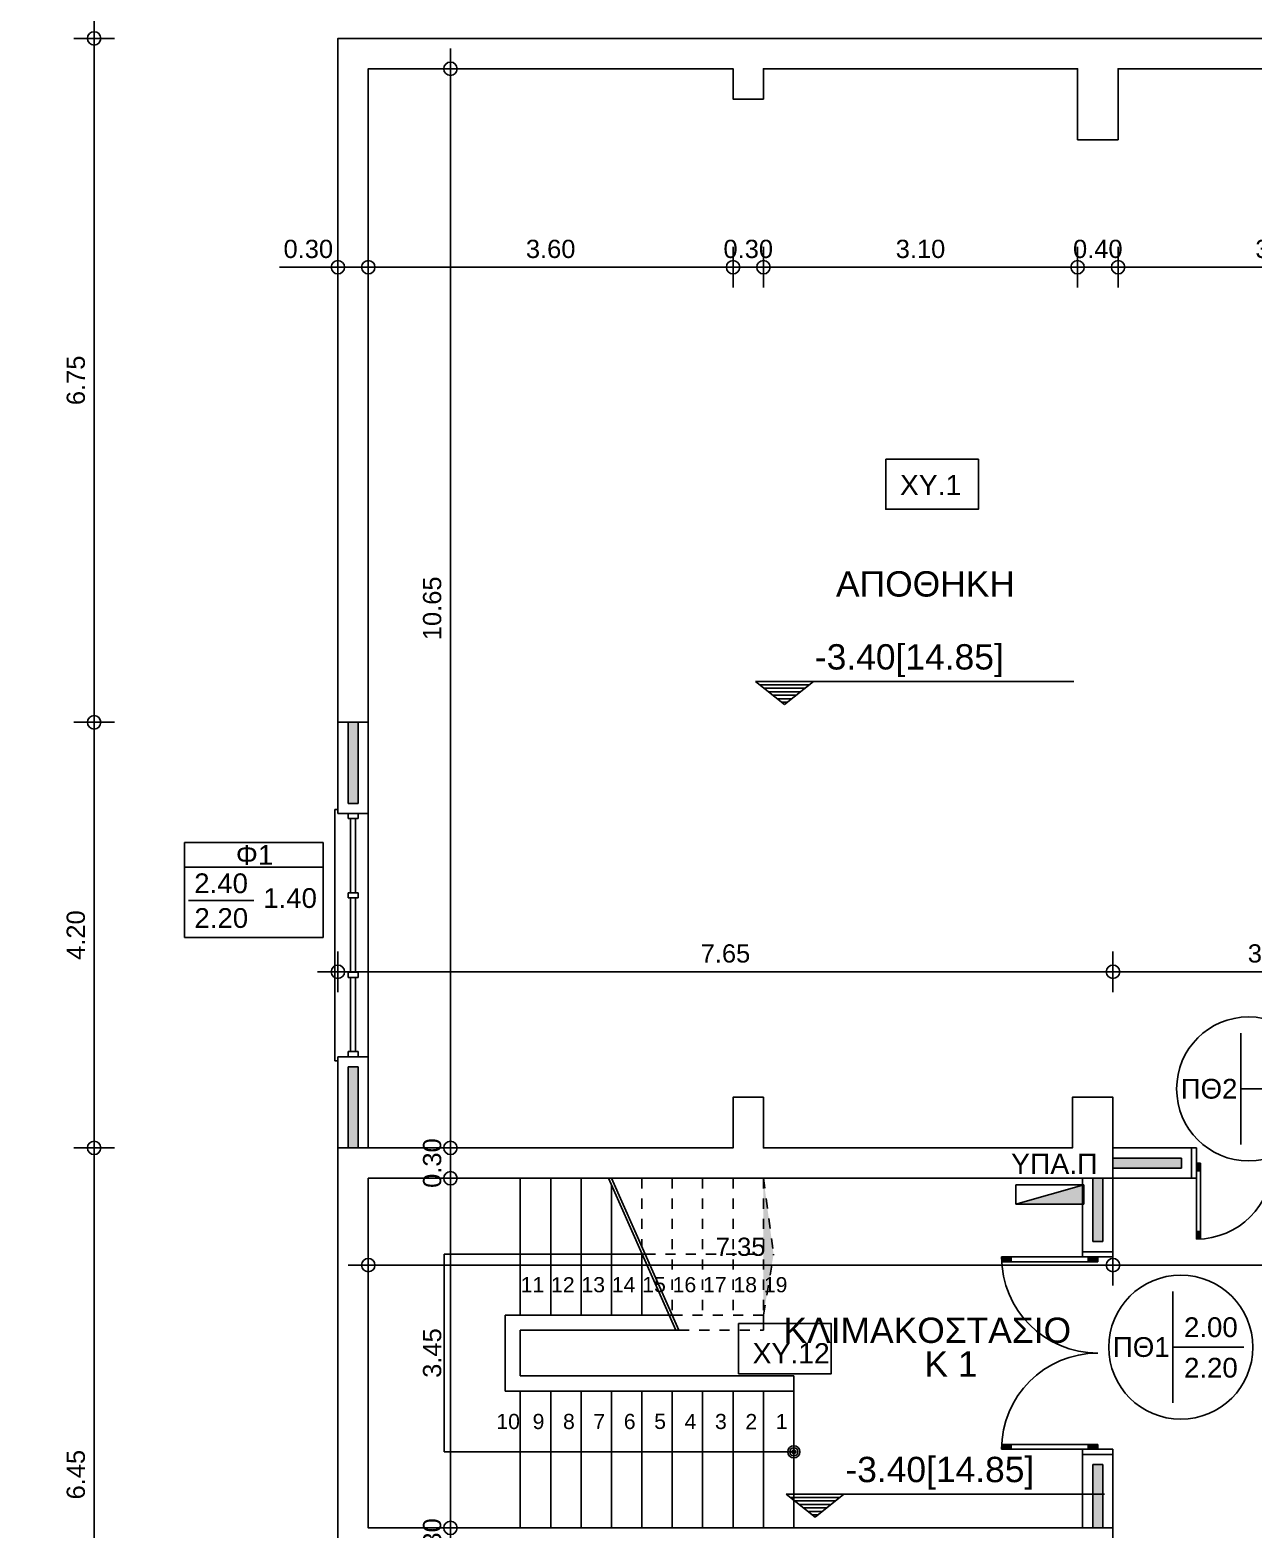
# Model space of a CAD drawing. Header units: metres. Extents: x -11 to 85, y -301 to 135.
# Drawn here: x 11.73 to 23.81, y -270.91 to -256.11 of the extents above; entities that cross this region are included whole.
import ezdxf
from ezdxf.enums import TextEntityAlignment as Align

# ---------------------------------------------------------------- set-up
doc = ezdxf.new("R2010")
doc.units = ezdxf.units.M
doc.header["$LTSCALE"] = 0.036
doc.header["$PDMODE"] = 2
doc.linetypes.add('HIDDEN', pattern=[0.375, 0.25, -0.125])
for name, color, linetype in [('arxitek ypogeio', 252, 'Continuous'), ('DIMBLK', 252, 'Continuous'), ('electext', 20, 'Continuous'), ('HLEK-SYMBOL', 3, 'Continuous'), ('HLEK_FL001_SYMBOLS', 230, 'Continuous'), ('Parathira', 252, 'Continuous')]:
    doc.layers.add(name, color=color, linetype=linetype)
doc.styles.add('COMU-N', font='arial.ttf')
doc.styles.get("Standard").update_dxf_attribs({"font": 'arial.ttf'})
doc.styles.add('W4MS2', font='W4MS2.shx')
doc.dimstyles.new('CADWDOT', dxfattribs={"dimscale": 0.1, "dimtxt": 1.8, "dimasz": 0.08, "dimexe": 2, "dimexo": 0, "dimgap": 0.09, "dimtad": 0, "dimrnd": 0.001, "dimzin": 0, "dimdsep": 46, "dimtxsty": 'Standard', "dimblk1": 'ARTDIM', "dimblk2": 'ARTDIM', "dimsah": 1, "dimcen": 0.09, "dimdle": 0.05, "dimse1": 1, "dimse2": 1, "dimadec": 0, "dimazin": 0, "dimtfac": 1, "dimtmove": 0, "dimatfit": 3, "dimldrblk": 'ARTDIM', "dimfxl": 2, "dimtvp": 0.9999, "dimtolj": 1, "dimtzin": 0, "dimarcsym": 0})

# ---------------------------------------------------------------- blocks, each defined once
blk = doc.blocks.new('ARTDIM')
at = {"layer": 'DIMBLK'}
for p, q in [((0, -24.9975), (0, 24.9975)), ((-24.9975, 0), (24.9975, 0))]:
    blk.add_line(p, q, dxfattribs=at)
blk.add_circle((0, 0), 8.25, dxfattribs=at)
blk = doc.blocks.new('*D1514')
at = {"layer": 'arxitek ypogeio', "color": 0, "lineweight": -2}
blk.add_line((9.674, -256.204), (9.674, -285.588), dxfattribs=at)
at = {"layer": 'Defpoints', "color": 0, "transparency": 16777216}
for p in [(13.507, -256.196), (9.674, -285.596), (13.507, -285.596)]:
    blk.add_point(p, dxfattribs=at)
at = {"layer": 'arxitek ypogeio', "color": 0, "lineweight": -2, "xscale": 0.008, "yscale": 0.008, "zscale": 0.008}
for p, rotation in [((9.674, -256.196), 90), ((9.674, -285.596), 270)]:
    blk.add_blockref('ARTDIM', p, dxfattribs=dict(at, rotation=rotation))
at = {"layer": 'arxitek ypogeio', "color": 0, "insert": (9.494, -270.896), "char_height": 0.18, "attachment_point": 5, "rotation": 90}
blk.add_mtext('\\A1;29.40', dxfattribs=at)
blk = doc.blocks.new('*D1515')
at = {"layer": 'arxitek ypogeio', "color": 0, "lineweight": -2}
for p, q in [((11.2, -256.196), (11.2, -255.621)), ((11.2, -256.488), (11.2, -256.204))]:
    blk.add_line(p, q, dxfattribs=at)
at = {"layer": 'Defpoints', "color": 0, "transparency": 16777216}
for p in [(11.2, -256.196), (13.807, -256.196), (13.807, -256.496)]:
    blk.add_point(p, dxfattribs=at)
at = {"layer": 'arxitek ypogeio', "color": 0, "lineweight": -2, "xscale": 0.008, "yscale": 0.008, "zscale": 0.008}
for p, rotation in [((11.2, -256.196), 90), ((11.2, -256.496), 270)]:
    blk.add_blockref('ARTDIM', p, dxfattribs=dict(at, rotation=rotation))
at = {"layer": 'arxitek ypogeio', "color": 0, "insert": (11.02, -255.904), "char_height": 0.18, "attachment_point": 5, "rotation": 90}
blk.add_mtext('\\A1;0.30', dxfattribs=at)
blk = doc.blocks.new('*D1516')
at = {"layer": 'arxitek ypogeio', "color": 0, "lineweight": -2}
blk.add_line((11.2, -256.504), (11.2, -260.088), dxfattribs=at)
at = {"layer": 'Defpoints', "color": 0, "transparency": 16777216}
for p in [(13.807, -256.496), (6.858, -260.096), (11.2, -260.096)]:
    blk.add_point(p, dxfattribs=at)
at = {"layer": 'arxitek ypogeio', "color": 0, "lineweight": -2, "xscale": 0.008, "yscale": 0.008, "zscale": 0.008}
for p, rotation in [((11.2, -256.496), 90), ((11.2, -260.096), 270)]:
    blk.add_blockref('ARTDIM', p, dxfattribs=dict(at, rotation=rotation))
at = {"layer": 'arxitek ypogeio', "color": 0, "insert": (11.02, -258.296), "char_height": 0.18, "attachment_point": 5, "rotation": 90}
blk.add_mtext('\\A1;3.60', dxfattribs=at)
blk = doc.blocks.new('*D1525')
at = {"layer": 'arxitek ypogeio', "color": 0, "lineweight": -2}
blk.add_line((12.368, -256.204), (12.368, -262.938), dxfattribs=at)
at = {"layer": 'Defpoints', "color": 0, "transparency": 16777216}
for p in [(13.507, -256.196), (12.368, -262.946), (13.507, -262.946)]:
    blk.add_point(p, dxfattribs=at)
at = {"layer": 'arxitek ypogeio', "color": 0, "lineweight": -2, "xscale": 0.008, "yscale": 0.008, "zscale": 0.008}
for p, rotation in [((12.368, -256.196), 90), ((12.368, -262.946), 270)]:
    blk.add_blockref('ARTDIM', p, dxfattribs=dict(at, rotation=rotation))
at = {"layer": 'arxitek ypogeio', "color": 0, "insert": (12.188, -259.571), "char_height": 0.18, "attachment_point": 5, "rotation": 90}
blk.add_mtext('\\A1;6.75', dxfattribs=at)
blk = doc.blocks.new('*D1526')
at = {"layer": 'arxitek ypogeio', "color": 0, "lineweight": -2}
blk.add_line((12.368, -262.954), (12.368, -267.138), dxfattribs=at)
at = {"layer": 'Defpoints', "color": 0, "transparency": 16777216}
for p in [(13.507, -262.946), (12.368, -267.146), (13.507, -267.146)]:
    blk.add_point(p, dxfattribs=at)
at = {"layer": 'arxitek ypogeio', "color": 0, "lineweight": -2, "xscale": 0.008, "yscale": 0.008, "zscale": 0.008}
for p, rotation in [((12.368, -262.946), 90), ((12.368, -267.146), 270)]:
    blk.add_blockref('ARTDIM', p, dxfattribs=dict(at, rotation=rotation))
at = {"layer": 'arxitek ypogeio', "color": 0, "insert": (12.188, -265.046), "char_height": 0.18, "attachment_point": 5, "rotation": 90}
blk.add_mtext('\\A1;4.20', dxfattribs=at)
blk = doc.blocks.new('*D1527')
at = {"layer": 'arxitek ypogeio', "color": 0, "lineweight": -2}
blk.add_line((12.368, -267.154), (12.368, -273.588), dxfattribs=at)
at = {"layer": 'Defpoints', "color": 0, "transparency": 16777216}
for p in [(13.507, -267.146), (12.368, -273.596), (13.507, -273.596)]:
    blk.add_point(p, dxfattribs=at)
at = {"layer": 'arxitek ypogeio', "color": 0, "lineweight": -2, "xscale": 0.008, "yscale": 0.008, "zscale": 0.008}
for p, rotation in [((12.368, -267.146), 90), ((12.368, -273.596), 270)]:
    blk.add_blockref('ARTDIM', p, dxfattribs=dict(at, rotation=rotation))
at = {"layer": 'arxitek ypogeio', "color": 0, "insert": (12.188, -270.371), "char_height": 0.18, "attachment_point": 5, "rotation": 90}
blk.add_mtext('\\A1;6.45', dxfattribs=at)
blk = doc.blocks.new('*D1550')
at = {"layer": 'arxitek ypogeio', "color": 0, "lineweight": -2}
for p, q in [((14.774, -258.455), (14.199, -258.455)), ((15.066, -258.455), (14.782, -258.455))]:
    blk.add_line(p, q, dxfattribs=at)
at = {"layer": 'Defpoints', "color": 0, "transparency": 16777216}
for p in [(14.774, -257.376), (15.074, -257.376), (14.774, -258.455)]:
    blk.add_point(p, dxfattribs=at)
at = {"layer": 'arxitek ypogeio', "color": 0, "lineweight": -2, "xscale": 0.008, "yscale": 0.008, "zscale": 0.008, "rotation": 180}
blk.add_blockref('ARTDIM', (14.774, -258.455), dxfattribs=at)
at = {"layer": 'arxitek ypogeio', "color": 0, "lineweight": -2, "xscale": 0.008, "yscale": 0.008, "zscale": 0.008}
blk.add_blockref('ARTDIM', (15.074, -258.455), dxfattribs=at)
at = {"layer": 'arxitek ypogeio', "color": 0, "insert": (14.482, -258.275), "char_height": 0.18, "attachment_point": 5}
blk.add_mtext('\\A1;0.30', dxfattribs=at)
blk = doc.blocks.new('*D1551')
at = {"layer": 'arxitek ypogeio', "color": 0, "lineweight": -2}
blk.add_line((15.082, -258.455), (18.666, -258.455), dxfattribs=at)
at = {"layer": 'Defpoints', "color": 0, "transparency": 16777216}
for p in [(15.074, -257.376), (18.674, -257.376), (18.674, -258.455)]:
    blk.add_point(p, dxfattribs=at)
at = {"layer": 'arxitek ypogeio', "color": 0, "lineweight": -2, "xscale": 0.008, "yscale": 0.008, "zscale": 0.008, "rotation": 180}
blk.add_blockref('ARTDIM', (15.074, -258.455), dxfattribs=at)
at = {"layer": 'arxitek ypogeio', "color": 0, "lineweight": -2, "xscale": 0.008, "yscale": 0.008, "zscale": 0.008}
blk.add_blockref('ARTDIM', (18.674, -258.455), dxfattribs=at)
at = {"layer": 'arxitek ypogeio', "color": 0, "insert": (16.874, -258.275), "char_height": 0.18, "attachment_point": 5}
blk.add_mtext('\\A1;3.60', dxfattribs=at)
blk = doc.blocks.new('*D1552')
at = {"layer": 'arxitek ypogeio', "color": 0, "lineweight": -2}
blk.add_line((18.682, -258.455), (18.966, -258.455), dxfattribs=at)
at = {"layer": 'Defpoints', "color": 0, "transparency": 16777216}
for p in [(18.674, -257.676), (18.974, -257.676), (18.974, -258.455)]:
    blk.add_point(p, dxfattribs=at)
at = {"layer": 'arxitek ypogeio', "color": 0, "lineweight": -2, "xscale": 0.008, "yscale": 0.008, "zscale": 0.008, "rotation": 180}
blk.add_blockref('ARTDIM', (18.674, -258.455), dxfattribs=at)
at = {"layer": 'arxitek ypogeio', "color": 0, "lineweight": -2, "xscale": 0.008, "yscale": 0.008, "zscale": 0.008}
blk.add_blockref('ARTDIM', (18.974, -258.455), dxfattribs=at)
at = {"layer": 'arxitek ypogeio', "color": 0, "insert": (18.824, -258.275), "char_height": 0.18, "attachment_point": 5}
blk.add_mtext('\\A1;0.30', dxfattribs=at)
blk = doc.blocks.new('*D1553')
at = {"layer": 'arxitek ypogeio', "color": 0, "lineweight": -2}
blk.add_line((18.982, -258.455), (22.066, -258.455), dxfattribs=at)
at = {"layer": 'Defpoints', "color": 0, "transparency": 16777216}
for p in [(18.974, -257.676), (22.074, -257.726), (22.074, -258.455)]:
    blk.add_point(p, dxfattribs=at)
at = {"layer": 'arxitek ypogeio', "color": 0, "lineweight": -2, "xscale": 0.008, "yscale": 0.008, "zscale": 0.008, "rotation": 180}
blk.add_blockref('ARTDIM', (18.974, -258.455), dxfattribs=at)
at = {"layer": 'arxitek ypogeio', "color": 0, "lineweight": -2, "xscale": 0.008, "yscale": 0.008, "zscale": 0.008}
blk.add_blockref('ARTDIM', (22.074, -258.455), dxfattribs=at)
at = {"layer": 'arxitek ypogeio', "color": 0, "insert": (20.524, -258.275), "char_height": 0.18, "attachment_point": 5}
blk.add_mtext('\\A1;3.10', dxfattribs=at)
blk = doc.blocks.new('*D1554')
at = {"layer": 'arxitek ypogeio', "color": 0, "lineweight": -2}
blk.add_line((22.082, -258.455), (22.466, -258.455), dxfattribs=at)
at = {"layer": 'Defpoints', "color": 0, "transparency": 16777216}
for p in [(22.074, -258.076), (22.474, -258.076), (22.474, -258.455)]:
    blk.add_point(p, dxfattribs=at)
at = {"layer": 'arxitek ypogeio', "color": 0, "lineweight": -2, "xscale": 0.008, "yscale": 0.008, "zscale": 0.008, "rotation": 180}
blk.add_blockref('ARTDIM', (22.074, -258.455), dxfattribs=at)
at = {"layer": 'arxitek ypogeio', "color": 0, "lineweight": -2, "xscale": 0.008, "yscale": 0.008, "zscale": 0.008}
blk.add_blockref('ARTDIM', (22.474, -258.455), dxfattribs=at)
at = {"layer": 'arxitek ypogeio', "color": 0, "insert": (22.274, -258.275), "char_height": 0.18, "attachment_point": 5}
blk.add_mtext('\\A1;0.40', dxfattribs=at)
blk = doc.blocks.new('*D1555')
at = {"layer": 'arxitek ypogeio', "color": 0, "lineweight": -2}
blk.add_line((22.482, -258.455), (25.666, -258.455), dxfattribs=at)
at = {"layer": 'Defpoints', "color": 0, "transparency": 16777216}
for p in [(22.474, -257.726), (25.674, -257.726), (25.674, -258.455)]:
    blk.add_point(p, dxfattribs=at)
at = {"layer": 'arxitek ypogeio', "color": 0, "lineweight": -2, "xscale": 0.008, "yscale": 0.008, "zscale": 0.008, "rotation": 180}
blk.add_blockref('ARTDIM', (22.474, -258.455), dxfattribs=at)
at = {"layer": 'arxitek ypogeio', "color": 0, "lineweight": -2, "xscale": 0.008, "yscale": 0.008, "zscale": 0.008}
blk.add_blockref('ARTDIM', (25.674, -258.455), dxfattribs=at)
at = {"layer": 'arxitek ypogeio', "color": 0, "insert": (24.074, -258.275), "char_height": 0.18, "attachment_point": 5}
blk.add_mtext('\\A1;3.20', dxfattribs=at)
blk = doc.blocks.new('*D1561')
at = {"layer": 'arxitek ypogeio', "color": 0, "lineweight": -2}
blk.add_line((15.885, -256.504), (15.885, -267.138), dxfattribs=at)
at = {"layer": 'Defpoints', "color": 0, "transparency": 16777216}
for p in [(15.074, -256.496), (15.074, -267.146), (15.885, -267.146)]:
    blk.add_point(p, dxfattribs=at)
at = {"layer": 'arxitek ypogeio', "color": 0, "lineweight": -2, "xscale": 0.008, "yscale": 0.008, "zscale": 0.008}
for p, rotation in [((15.885, -256.496), 90), ((15.885, -267.146), 270)]:
    blk.add_blockref('ARTDIM', p, dxfattribs=dict(at, rotation=rotation))
at = {"layer": 'arxitek ypogeio', "color": 0, "insert": (15.705, -261.821), "char_height": 0.18, "attachment_point": 5, "rotation": 90}
blk.add_mtext('\\A1;10.65', dxfattribs=at)
blk = doc.blocks.new('*D1563')
at = {"layer": 'arxitek ypogeio', "color": 0, "lineweight": -2}
blk.add_line((14.782, -265.408), (22.416, -265.408), dxfattribs=at)
at = {"layer": 'Defpoints', "color": 0, "transparency": 16777216}
for p in [(22.424, -265.408), (14.774, -266.277), (22.424, -266.277)]:
    blk.add_point(p, dxfattribs=at)
at = {"layer": 'arxitek ypogeio', "color": 0, "lineweight": -2, "xscale": 0.008, "yscale": 0.008, "zscale": 0.008, "rotation": 180}
blk.add_blockref('ARTDIM', (14.774, -265.408), dxfattribs=at)
at = {"layer": 'arxitek ypogeio', "color": 0, "lineweight": -2, "xscale": 0.008, "yscale": 0.008, "zscale": 0.008}
blk.add_blockref('ARTDIM', (22.424, -265.408), dxfattribs=at)
at = {"layer": 'arxitek ypogeio', "color": 0, "insert": (18.599, -265.228), "char_height": 0.18, "attachment_point": 5}
blk.add_mtext('\\A1;7.65', dxfattribs=at)
blk = doc.blocks.new('*D1564')
at = {"layer": 'arxitek ypogeio', "color": 0, "lineweight": -2}
blk.add_line((22.432, -265.408), (25.566, -265.408), dxfattribs=at)
at = {"layer": 'Defpoints', "color": 0, "transparency": 16777216}
for p in [(25.574, -265.408), (22.424, -266.277), (25.574, -266.277)]:
    blk.add_point(p, dxfattribs=at)
at = {"layer": 'arxitek ypogeio', "color": 0, "lineweight": -2, "xscale": 0.008, "yscale": 0.008, "zscale": 0.008, "rotation": 180}
blk.add_blockref('ARTDIM', (22.424, -265.408), dxfattribs=at)
at = {"layer": 'arxitek ypogeio', "color": 0, "lineweight": -2, "xscale": 0.008, "yscale": 0.008, "zscale": 0.008}
blk.add_blockref('ARTDIM', (25.574, -265.408), dxfattribs=at)
at = {"layer": 'arxitek ypogeio', "color": 0, "insert": (23.999, -265.228), "char_height": 0.18, "attachment_point": 5}
blk.add_mtext('\\A1;3.15', dxfattribs=at)
blk = doc.blocks.new('*D1574')
at = {"layer": 'arxitek ypogeio', "color": 0, "lineweight": -2}
blk.add_line((15.082, -268.303), (22.416, -268.303), dxfattribs=at)
at = {"layer": 'Defpoints', "color": 0, "transparency": 16777216}
for p in [(15.074, -267.446), (22.424, -267.446), (22.424, -268.303)]:
    blk.add_point(p, dxfattribs=at)
at = {"layer": 'arxitek ypogeio', "color": 0, "lineweight": -2, "xscale": 0.008, "yscale": 0.008, "zscale": 0.008, "rotation": 180}
blk.add_blockref('ARTDIM', (15.074, -268.303), dxfattribs=at)
at = {"layer": 'arxitek ypogeio', "color": 0, "lineweight": -2, "xscale": 0.008, "yscale": 0.008, "zscale": 0.008}
blk.add_blockref('ARTDIM', (22.424, -268.303), dxfattribs=at)
at = {"layer": 'arxitek ypogeio', "color": 0, "insert": (18.749, -268.123), "char_height": 0.18, "attachment_point": 5}
blk.add_mtext('\\A1;7.35', dxfattribs=at)
blk = doc.blocks.new('*D1575')
at = {"layer": 'arxitek ypogeio', "color": 0, "lineweight": -2}
blk.add_line((22.432, -268.303), (26.166, -268.303), dxfattribs=at)
at = {"layer": 'Defpoints', "color": 0, "transparency": 16777216}
for p in [(22.424, -267.446), (26.174, -267.446), (26.174, -268.303)]:
    blk.add_point(p, dxfattribs=at)
at = {"layer": 'arxitek ypogeio', "color": 0, "lineweight": -2, "xscale": 0.008, "yscale": 0.008, "zscale": 0.008, "rotation": 180}
blk.add_blockref('ARTDIM', (22.424, -268.303), dxfattribs=at)
at = {"layer": 'arxitek ypogeio', "color": 0, "lineweight": -2, "xscale": 0.008, "yscale": 0.008, "zscale": 0.008}
blk.add_blockref('ARTDIM', (26.174, -268.303), dxfattribs=at)
at = {"layer": 'arxitek ypogeio', "color": 0, "insert": (24.299, -268.123), "char_height": 0.18, "attachment_point": 5}
blk.add_mtext('\\A1;3.75', dxfattribs=at)
blk = doc.blocks.new('*D1576')
at = {"layer": 'arxitek ypogeio', "color": 0, "lineweight": -2}
blk.add_line((15.885, -267.438), (15.885, -267.154), dxfattribs=at)
at = {"layer": 'Defpoints', "color": 0, "transparency": 16777216}
for p in [(15.074, -267.146), (15.885, -267.146), (15.074, -267.446)]:
    blk.add_point(p, dxfattribs=at)
at = {"layer": 'arxitek ypogeio', "color": 0, "lineweight": -2, "xscale": 0.008, "yscale": 0.008, "zscale": 0.008}
for p, rotation in [((15.885, -267.146), 90), ((15.885, -267.446), 270)]:
    blk.add_blockref('ARTDIM', p, dxfattribs=dict(at, rotation=rotation))
at = {"layer": 'arxitek ypogeio', "color": 0, "insert": (15.705, -267.296), "char_height": 0.18, "attachment_point": 5, "rotation": 90}
blk.add_mtext('\\A1;0.30', dxfattribs=at)
blk = doc.blocks.new('*D1577')
at = {"layer": 'arxitek ypogeio', "color": 0, "lineweight": -2}
blk.add_line((15.885, -267.454), (15.885, -270.888), dxfattribs=at)
at = {"layer": 'Defpoints', "color": 0, "transparency": 16777216}
for p in [(15.074, -267.446), (15.074, -270.896), (15.885, -270.896)]:
    blk.add_point(p, dxfattribs=at)
at = {"layer": 'arxitek ypogeio', "color": 0, "lineweight": -2, "xscale": 0.008, "yscale": 0.008, "zscale": 0.008}
for p, rotation in [((15.885, -267.446), 90), ((15.885, -270.896), 270)]:
    blk.add_blockref('ARTDIM', p, dxfattribs=dict(at, rotation=rotation))
at = {"layer": 'arxitek ypogeio', "color": 0, "insert": (15.705, -269.171), "char_height": 0.18, "attachment_point": 5, "rotation": 90}
blk.add_mtext('\\A1;3.45', dxfattribs=at)
blk = doc.blocks.new('*D1578')
at = {"layer": 'arxitek ypogeio', "color": 0, "lineweight": -2}
blk.add_line((15.885, -270.904), (15.885, -271.188), dxfattribs=at)
at = {"layer": 'Defpoints', "color": 0, "transparency": 16777216}
for p in [(15.074, -270.896), (15.074, -271.196), (15.885, -271.196)]:
    blk.add_point(p, dxfattribs=at)
at = {"layer": 'arxitek ypogeio', "color": 0, "lineweight": -2, "xscale": 0.008, "yscale": 0.008, "zscale": 0.008}
for p, rotation in [((15.885, -270.896), 90), ((15.885, -271.196), 270)]:
    blk.add_blockref('ARTDIM', p, dxfattribs=dict(at, rotation=rotation))
at = {"layer": 'arxitek ypogeio', "color": 0, "insert": (15.705, -271.046), "char_height": 0.18, "attachment_point": 5, "rotation": 90}
blk.add_mtext('\\A1;0.30', dxfattribs=at)
blk = doc.blocks.new('*D1603')
at = {"layer": 'arxitek ypogeio', "color": 0, "lineweight": -2}
blk.add_line((25.057, -267.454), (25.057, -281.383), dxfattribs=at)
at = {"layer": 'Defpoints', "color": 0, "transparency": 16777216}
for p in [(24.024, -267.446), (23.416, -281.391), (25.057, -281.391)]:
    blk.add_point(p, dxfattribs=at)
at = {"layer": 'arxitek ypogeio', "color": 0, "lineweight": -2, "xscale": 0.008, "yscale": 0.008, "zscale": 0.008}
for p, rotation in [((25.057, -267.446), 90), ((25.057, -281.391), 270)]:
    blk.add_blockref('ARTDIM', p, dxfattribs=dict(at, rotation=rotation))
at = {"layer": 'arxitek ypogeio', "color": 0, "insert": (24.874, -274.418), "char_height": 0.18, "attachment_point": 5, "rotation": 90}
blk.add_mtext('\\A1;13.95', dxfattribs=at)
blk = doc.blocks.new('A$C0F035EE8')
at = {"layer": 'Parathira'}
for p, q in [((-0.3, 0), (-0.3, -0.05)), ((0, -0.05), (0, 0)), ((-1.1, -0.05), (-0.15, -0.05)), ((-1.005, -0.059), (-1.1, -0.059)), ((-1.005, -0.069), (-1.1, -0.069)), ((-1.005, -0.079), (-1.1, -0.079)), ((-1.005, -0.088), (-1.099, -0.088)), ((-0.15, -0.098), (-1.099, -0.098)), ((-1.005, -0.098), (-1.005, -0.05)), ((-0.3, -0.05), (0, -0.05)), ((-0.245, -0.098), (-0.245, -0.05)), ((-0.15, -0.059), (-0.245, -0.059)), ((-0.15, -0.069), (-0.245, -0.069)), ((-0.15, -0.079), (-0.245, -0.079)), ((-0.15, -0.088), (-0.245, -0.088)), ((-0.15, -0.05), (-0.15, -0.098)), ((-1.005, -1.922), (-1.1, -1.922)), ((-0.15, -1.903), (-1.099, -1.903)), ((-1.005, -1.912), (-1.099, -1.912)), ((-1.005, -1.903), (-1.005, -1.95)), ((-0.245, -1.903), (-0.245, -1.95)), ((-0.15, -1.912), (-0.245, -1.912)), ((-0.15, -1.922), (-0.245, -1.922)), ((-0.15, -1.95), (-0.15, -1.903)), ((-1.005, -1.931), (-1.1, -1.931)), ((-1.005, -1.941), (-1.1, -1.941)), ((-1.1, -1.95), (-0.15, -1.95)), ((-0.3, -2), (-0.3, -1.95)), ((-0.3, -1.95), (0, -1.95)), ((-0.15, -1.931), (-0.245, -1.931)), ((-0.15, -1.941), (-0.245, -1.941)), ((0, -1.95), (0, -2))]:
    blk.add_line(p, q, dxfattribs=at)
for centre, start, end in [((-0.15, -0.05), 180, 270), ((-0.15, -1.95), 90, 180)]:
    blk.add_arc(centre, 0.95, start, end, dxfattribs=at)
blk = doc.blocks.new('A$C52D13D70')
at = {"layer": 'Parathira'}
for p, q in [((-0.33, 0.04), (-0.33, -2.44)), ((-0.3, 0.04), (-0.33, 0.04)), ((-0.1, 0), (-0.2, 0)), ((-0.2, 0), (-0.2, -0.05)), ((-0.1, -0.05), (-0.1, 0)), ((0, 0), (0, -2.4)), ((-0.2, -0.05), (-0.1, -0.05)), ((-0.175, -0.05), (-0.175, -0.783)), ((-0.125, -0.05), (-0.125, -0.783)), ((-0.1, -0.783), (-0.2, -0.783)), ((-0.2, -0.783), (-0.2, -0.833)), ((-0.2, -0.833), (-0.1, -0.833)), ((-0.175, -0.833), (-0.175, -1.567)), ((-0.125, -0.833), (-0.125, -1.567)), ((-0.1, -0.833), (-0.1, -0.783)), ((-0.1, -1.567), (-0.2, -1.567)), ((-0.2, -1.567), (-0.2, -1.617)), ((-0.2, -1.617), (-0.1, -1.617)), ((-0.175, -1.617), (-0.175, -2.35)), ((-0.125, -1.617), (-0.125, -2.35)), ((-0.1, -1.617), (-0.1, -1.567)), ((-0.1, -2.35), (-0.2, -2.35)), ((-0.2, -2.35), (-0.2, -2.4)), ((-0.1, -2.4), (-0.1, -2.35)), ((-0.33, -2.44), (-0.3, -2.44)), ((-0.2, -2.4), (-0.1, -2.4))]:
    blk.add_line(p, q, dxfattribs=at)
blk = doc.blocks.new('A$C31B96D1E')
at = {"layer": 'Parathira'}
for p, q in [((0.05, 0.6), (0.05, -0.15)), ((0.057, 0.525), (0.057, 0.6)), ((0.065, 0.525), (0.065, 0.6)), ((0.072, 0.525), (0.072, 0.6)), ((0.08, 0.525), (0.08, 0.599)), ((0.087, -0.15), (0.087, 0.599)), ((1.512, -0.15), (1.512, 0.599)), ((1.52, 0.525), (1.52, 0.599)), ((1.527, 0.525), (1.527, 0.6)), ((1.535, 0.525), (1.535, 0.6)), ((1.542, 0.525), (1.542, 0.6)), ((1.55, 0.6), (1.55, -0.15)), ((0.087, 0.525), (0.05, 0.525)), ((1.512, 0.525), (1.55, 0.525)), ((0, 0), (0.05, 0)), ((0.05, 0), (0.05, -0.3)), ((1.6, 0), (1.55, 0)), ((1.55, 0), (1.55, -0.3)), ((0.087, -0.075), (0.05, -0.075)), ((0.057, -0.15), (0.057, -0.075)), ((0.065, -0.15), (0.065, -0.075)), ((0.072, -0.15), (0.072, -0.075)), ((0.08, -0.15), (0.08, -0.075)), ((1.512, -0.075), (1.55, -0.075)), ((1.52, -0.15), (1.52, -0.075)), ((1.527, -0.15), (1.527, -0.075)), ((1.535, -0.15), (1.535, -0.075)), ((1.542, -0.15), (1.542, -0.075)), ((0.05, -0.15), (0.087, -0.15)), ((1.55, -0.15), (1.512, -0.15)), ((0.05, -0.3), (0, -0.3)), ((1.55, -0.3), (1.6, -0.3))]:
    blk.add_line(p, q, dxfattribs=at)
for centre, start, end in [((0.05, -0.15), 0, 90), ((1.55, -0.15), 90, 180)]:
    blk.add_arc(centre, 0.75, start, end, dxfattribs=at)
blk = doc.blocks.new('gJ6_a28')
at = {"layer": 'HLEK-SYMBOL', "color": 0, "linetype": 'Continuous'}
for p, q in [((-0.67, 0), (-0.67, 0.19)), ((-0.67, 0.19), (0, 0.19)), ((-0.67, 0), (0, 0.19)), ((0, 0.19), (0, 0)), ((-0.67, 0), (0, 0))]:
    blk.add_line(p, q, dxfattribs=at)
at = {"layer": 'HLEK-SYMBOL', "color": 0}
blk.add_solid([(-0.67, 0.19), (0, 0.19), (-0.67, 0)], dxfattribs=at)
at = {"layer": 'HLEK-SYMBOL', "color": 0, "style": 'W4MS2', "flags": 8}
blk.add_attdef('NODE_NUMBER', (0.018, 0.091), '', height=0.1, dxfattribs=at)
blk.add_attdef('NODE_NUMBER', (0.018, 0.091), '', height=0.1, dxfattribs=at)

msp = doc.modelspace()

# ---------------------------------------------------------------- hatches: boundary and pattern name
at = {"layer": 'arxitek ypogeio'}
for points in [[(14.974, -262.946), (14.874, -262.946), (14.874, -263.746), (14.974, -263.746)], [(14.974, -266.346), (14.874, -266.346), (14.874, -267.146), (14.974, -267.146)], [(23.099, -267.246), (22.424, -267.246), (22.424, -267.346), (23.099, -267.346)], [(22.324, -267.446), (22.224, -267.446), (22.224, -268.071), (22.324, -268.071)]]:
    msp.add_hatch(color=256, dxfattribs=at).paths.add_polyline_path(points)
at = {"layer": 'arxitek ypogeio', "linetype": 'HIDDEN'}
h = msp.add_hatch(color=256, dxfattribs=at)
h.paths.add_polyline_path([(18.974, -268.796), (19.074, -268.196), (18.974, -267.446)])
h.paths.add_polyline_path([(18.953, -268.608), (19.235, -268.608), (19.235, -268.383), (18.953, -268.383)], flags=9)
at = {"layer": 'arxitek ypogeio'}
h = msp.add_hatch(color=256, dxfattribs=at)
h.paths.add_polyline_path([(22.324, -270.271), (22.224, -270.271), (22.224, -270.467), (22.324, -270.467)])
h.paths.add_polyline_path([(22.324, -270.467), (22.224, -270.467), (22.224, -270.896), (22.324, -270.896)])

# ---------------------------------------------------------------- linework, layer by layer
for p, q in [((18.897, -262.542), (19.182, -262.77)), ((18.897, -262.542), (22.038, -262.542)), ((18.94, -262.576), (19.424, -262.576)), ((19.182, -262.77), (19.467, -262.542)), ((18.982, -262.61), (19.381, -262.61)), ((19.025, -262.644), (19.339, -262.644)), ((19.068, -262.678), (19.296, -262.678)), ((19.111, -262.713), (19.253, -262.713)), ((19.153, -262.747), (19.21, -262.747)), ((14.774, -263.846), (14.774, -262.946)), ((14.874, -263.746), (14.874, -262.946)), ((14.974, -263.746), (14.974, -262.946)), ((15.074, -263.846), (15.074, -262.946)), ((14.874, -263.746), (14.974, -263.746)), ((14.774, -263.846), (15.074, -263.846)), ((13.26, -265.069), (13.26, -264.131)), ((13.26, -264.131), (14.627, -264.131)), ((14.627, -264.131), (14.627, -265.069)), ((14.627, -264.377), (13.26, -264.377)), ((13.299, -264.703), (13.945, -264.703)), ((14.627, -265.069), (13.26, -265.069)), ((23.685, -266.014), (23.685, -267.114)), ((14.774, -267.146), (14.774, -266.246)), ((14.774, -266.246), (15.074, -266.246)), ((15.074, -267.146), (15.074, -266.246)), ((14.874, -266.346), (14.974, -266.346)), ((14.874, -267.146), (14.874, -266.346)), ((14.974, -267.146), (14.974, -266.346)), ((23.685, -266.564), (24.385, -266.564)), ((22.424, -267.146), (23.199, -267.146)), ((23.199, -267.146), (23.199, -267.446)), ((22.424, -267.246), (23.099, -267.246)), ((23.099, -267.246), (23.099, -267.346)), ((16.574, -267.446), (16.574, -268.796)), ((16.874, -267.446), (16.874, -268.796)), ((17.174, -267.446), (17.174, -268.796)), ((17.444, -267.446), (18.11, -268.946)), ((17.474, -267.446), (18.14, -268.946)), ((22.124, -268.171), (22.124, -267.446)), ((22.224, -268.071), (22.224, -267.446)), ((22.324, -268.071), (22.324, -267.446)), ((22.424, -267.346), (23.099, -267.346)), ((22.424, -267.446), (23.199, -267.446)), ((22.424, -268.171), (22.424, -267.446)), ((17.474, -267.513), (17.474, -268.796)), ((22.324, -268.071), (22.224, -268.071)), ((15.824, -270.146), (15.824, -268.196)), ((15.824, -268.196), (17.807, -268.196)), ((17.774, -268.188), (17.774, -268.796)), ((22.424, -268.171), (22.124, -268.171)), ((23.015, -268.563), (23.015, -269.663)), ((16.424, -269.546), (16.424, -268.796)), ((16.424, -268.796), (18.074, -268.796)), ((18.974, -268.946), (18.974, -268.796)), ((16.574, -269.396), (16.574, -268.946)), ((16.574, -268.946), (18.14, -268.946)), ((23.015, -269.113), (23.715, -269.113)), ((19.274, -269.396), (16.574, -269.396)), ((19.274, -269.396), (19.274, -269.546)), ((19.274, -269.546), (16.424, -269.546)), ((16.574, -270.896), (16.574, -269.546)), ((16.874, -270.896), (16.874, -269.546)), ((17.174, -270.896), (17.174, -269.546)), ((17.474, -270.896), (17.474, -269.546)), ((17.774, -270.896), (17.774, -269.546)), ((18.074, -270.896), (18.074, -269.546)), ((18.374, -270.896), (18.374, -269.546)), ((18.674, -270.896), (18.674, -269.546)), ((18.974, -270.896), (18.974, -269.546)), ((19.274, -270.896), (19.274, -269.546)), ((19.274, -270.146), (15.824, -270.146)), ((22.124, -270.896), (22.124, -270.171)), ((22.424, -270.171), (22.124, -270.171)), ((22.324, -270.271), (22.224, -270.271)), ((22.224, -270.896), (22.224, -270.271)), ((22.324, -270.896), (22.324, -270.271)), ((22.424, -270.896), (22.424, -270.171)), ((19.198, -270.562), (19.483, -270.79)), ((19.198, -270.562), (22.34, -270.562)), ((19.483, -270.79), (19.768, -270.562)), ((19.241, -270.596), (19.726, -270.596)), ((19.284, -270.63), (19.683, -270.63)), ((19.327, -270.664), (19.64, -270.664)), ((19.369, -270.698), (19.597, -270.698)), ((19.412, -270.733), (19.555, -270.733)), ((19.455, -270.767), (19.512, -270.767))]:
    msp.add_line(p, q, dxfattribs=at)
at = {"layer": 'arxitek ypogeio', "linetype": 'HIDDEN'}
for p, q in [((17.774, -267.446), (17.774, -268.121)), ((18.074, -267.446), (18.074, -268.796)), ((18.374, -267.446), (18.374, -268.796)), ((18.674, -267.446), (18.674, -268.796)), ((18.974, -267.446), (18.974, -268.796)), ((18.974, -267.446), (19.074, -268.196)), ((17.807, -268.196), (18.974, -268.196)), ((18.974, -268.796), (19.074, -268.196)), ((18.074, -268.796), (18.974, -268.796)), ((18.14, -268.946), (18.974, -268.946))]:
    msp.add_line(p, q, dxfattribs=at)
at = {"layer": 'arxitek ypogeio'}
for points in [[(14.774, -262.946), (14.774, -256.196), (26.074, -256.196), (26.074, -257.196), (25.674, -257.196), (25.674, -256.496), (22.474, -256.496), (22.474, -257.196), (22.074, -257.196), (22.074, -256.496), (18.974, -256.496), (18.974, -256.796), (18.674, -256.796), (18.674, -256.496), (15.074, -256.496), (15.074, -262.946)], [(14.774, -273.596), (14.774, -267.146), (18.674, -267.146), (18.674, -266.646), (18.974, -266.646), (18.974, -267.146), (22.024, -267.146), (22.024, -266.646), (22.424, -266.646), (22.424, -267.446), (15.074, -267.446), (15.074, -270.896), (22.424, -270.896), (22.424, -272.396), (22.124, -272.396), (22.124, -271.196), (18.974, -271.196), (18.974, -271.496), (18.674, -271.496), (18.674, -271.196), (15.074, -271.196), (15.074, -273.596)]]:
    msp.add_lwpolyline(points, close=True, dxfattribs=at)
for centre, radius in [((23.763, -266.564), 0.711), ((23.093, -269.113), 0.711), ((19.274, -270.146), 0.06), ((19.274, -270.146), 0.04), ((19.274, -270.146), 0.02), ((19.274, -270.146), 0.01)]:
    msp.add_circle(centre, radius, dxfattribs=at)
at = {"layer": 'electext'}
for points in [[(20.181, -260.349), (21.095, -260.349), (21.095, -260.844), (20.181, -260.844)], [(18.729, -268.88), (19.644, -268.88), (19.644, -269.375), (18.729, -269.375)]]:
    msp.add_lwpolyline(points, close=True, dxfattribs=at)

# ---------------------------------------------------------------- block references
at = {"layer": 'arxitek ypogeio'}
for name, p in [('A$C52D13D70', (15.074, -263.846)), ('A$C0F035EE8', (22.424, -268.171))]:
    msp.add_blockref(name, p, dxfattribs=at)
at = {"layer": 'arxitek ypogeio', "xscale": -1, "rotation": 180}
msp.add_blockref('A$C31B96D1E', (23.199, -267.446), dxfattribs=at)
at = {"layer": 'HLEK_FL001_SYMBOLS', "rotation": 180}
msp.add_blockref('gJ6_a28', (21.465, -267.51), dxfattribs=at)

# ---------------------------------------------------------------- texts
at = {"layer": 'arxitek ypogeio', "style": 'COMU-N'}
for s, height, p in [('ΑΠΟΘΗΚΗ', 0.25, (19.69, -261.705)), ('Φ1', 0.195, (13.767, -264.352)), ('2.40', 0.195, (13.356, -264.632)), ('1.40', 0.195, (14.037, -264.778)), ('2.20', 0.195, (13.358, -264.975)), ('ΚΛΙΜΑΚΟΣΤΑΣΙΟ', 0.25, (19.172, -269.071)), ('K 1', 0.25, (20.563, -269.404))]:
    msp.add_text(s, height=height, dxfattribs=at).set_placement(p)
for s, p in [('11', (16.694, -268.496)), ('12', (16.994, -268.496)), ('13', (17.294, -268.496)), ('14', (17.594, -268.496)), ('15', (17.894, -268.496)), ('16', (18.194, -268.496)), ('17', (18.494, -268.496)), ('18', (18.794, -268.496)), ('19', (19.094, -268.496)), ('10', (16.454, -269.846)), ('9', (16.754, -269.846)), ('8', (17.054, -269.846)), ('7', (17.354, -269.846)), ('6', (17.654, -269.846)), ('5', (17.954, -269.846)), ('4', (18.254, -269.846)), ('3', (18.554, -269.846)), ('2', (18.854, -269.846)), ('1', (19.154, -269.846))]:
    msp.add_text(s, height=0.15, dxfattribs=at).set_placement(p, align=Align.MIDDLE)
for p in [(19.482, -262.425), (19.783, -270.445)]:
    msp.add_attdef('-3.40[14.85]', p, '±0.00', height=0.25, dxfattribs=at)
for tag, text, p in [('ΠΘ2', '2.20', (23.372, -266.66)), ('2.00', '0.90', (23.39, -269.013)), ('ΠΘ1', '2.20', (22.703, -269.209)), ('2.20', '2.20', (23.39, -269.413))]:
    msp.add_attdef(tag, text=text, height=0.195, dxfattribs=at).set_placement(p, align=Align.CENTER)
at = {"layer": 'electext', "style": 'COMU-N'}
for s, p in [('ΧΥ.1', (20.321, -260.704)), ('ΥΠΑ.Π', (21.418, -267.403)), ('ΧΥ.12', (18.867, -269.273))]:
    msp.add_text(s, height=0.2, dxfattribs=at).set_placement(p)

# ---------------------------------------------------------------- dimensions: what is measured, and where the dimension line sits
at = {"layer": 'arxitek ypogeio'}
for base, p1, p2, picture, middle in [((11.2, -256.196), (13.807, -256.496), (13.807, -256.196), '*D1515', (11.02, -255.904)), ((9.674, -285.596), (13.507, -256.196), (13.507, -285.596), '*D1514', (9.494, -270.896)), ((12.368, -262.946), (13.507, -256.196), (13.507, -262.946), '*D1525', (12.188, -259.571)), ((11.2, -260.096), (13.807, -256.496), (6.858, -260.096), '*D1516', (11.02, -258.296)), ((15.885, -267.146), (15.074, -256.496), (15.074, -267.146), '*D1561', (15.705, -261.821)), ((12.368, -267.146), (13.507, -262.946), (13.507, -267.146), '*D1526', (12.188, -265.046)), ((12.368, -273.596), (13.507, -267.146), (13.507, -273.596), '*D1527', (12.188, -270.371)), ((15.885, -270.896), (15.074, -267.446), (15.074, -270.896), '*D1577', (15.705, -269.171)), ((25.0575, -281.3912), (24.0237, -267.4455), (23.4163, -281.3912), '*D1603', (24.8736, -274.4184))]:
    dim = msp.add_linear_dim(base=base, p1=p1, p2=p2, angle=90, dimstyle='CADWDOT', dxfattribs=at)
    dim.commit()
    dim.dimension.update_dxf_attribs({"geometry": picture, "text_midpoint": middle})
for base, p1, p2, picture, middle in [((14.774, -258.455), (15.074, -257.376), (14.774, -257.376), '*D1550', (14.482, -258.275)), ((18.674, -258.455), (15.074, -257.376), (18.674, -257.376), '*D1551', (16.874, -258.275)), ((22.074, -258.455), (18.974, -257.676), (22.074, -257.726), '*D1553', (20.524, -258.275)), ((25.674, -258.455), (22.474, -257.726), (25.674, -257.726), '*D1555', (24.074, -258.275)), ((22.424, -265.408), (14.774, -266.277), (22.424, -266.277), '*D1563', (18.599, -265.228)), ((25.574, -265.408), (22.424, -266.277), (25.574, -266.277), '*D1564', (23.999, -265.228)), ((22.424, -268.303), (15.074, -267.446), (22.424, -267.446), '*D1574', (18.749, -268.123)), ((26.174, -268.303), (22.424, -267.446), (26.174, -267.446), '*D1575', (24.299, -268.123))]:
    dim = msp.add_linear_dim(base=base, p1=p1, p2=p2, dimstyle='CADWDOT', dxfattribs=at)
    dim.commit()
    dim.dimension.update_dxf_attribs({"geometry": picture, "text_midpoint": middle})
for base, p1, p2, picture, middle in [((18.974, -258.455), (18.674, -257.676), (18.974, -257.676), '*D1552', (18.824, -258.455)), ((22.474, -258.455), (22.074, -258.076), (22.474, -258.076), '*D1554', (22.274, -258.455))]:
    dim = msp.add_linear_dim(base=base, p1=p1, p2=p2, dimstyle='CADWDOT', dxfattribs=at)
    dim.commit()
    dim.dimension.update_dxf_attribs({"geometry": picture, "text_midpoint": middle, "dimtype": 160})
for base, p1, p2, picture, middle in [((15.885, -267.146), (15.074, -267.446), (15.074, -267.146), '*D1576', (15.885, -267.296)), ((15.885, -271.196), (15.074, -270.896), (15.074, -271.196), '*D1578', (15.885, -271.046))]:
    dim = msp.add_linear_dim(base=base, p1=p1, p2=p2, angle=90, dimstyle='CADWDOT', dxfattribs=at)
    dim.commit()
    dim.dimension.update_dxf_attribs({"geometry": picture, "text_midpoint": middle, "dimtype": 160})

doc.saveas('drawing.dxf')
